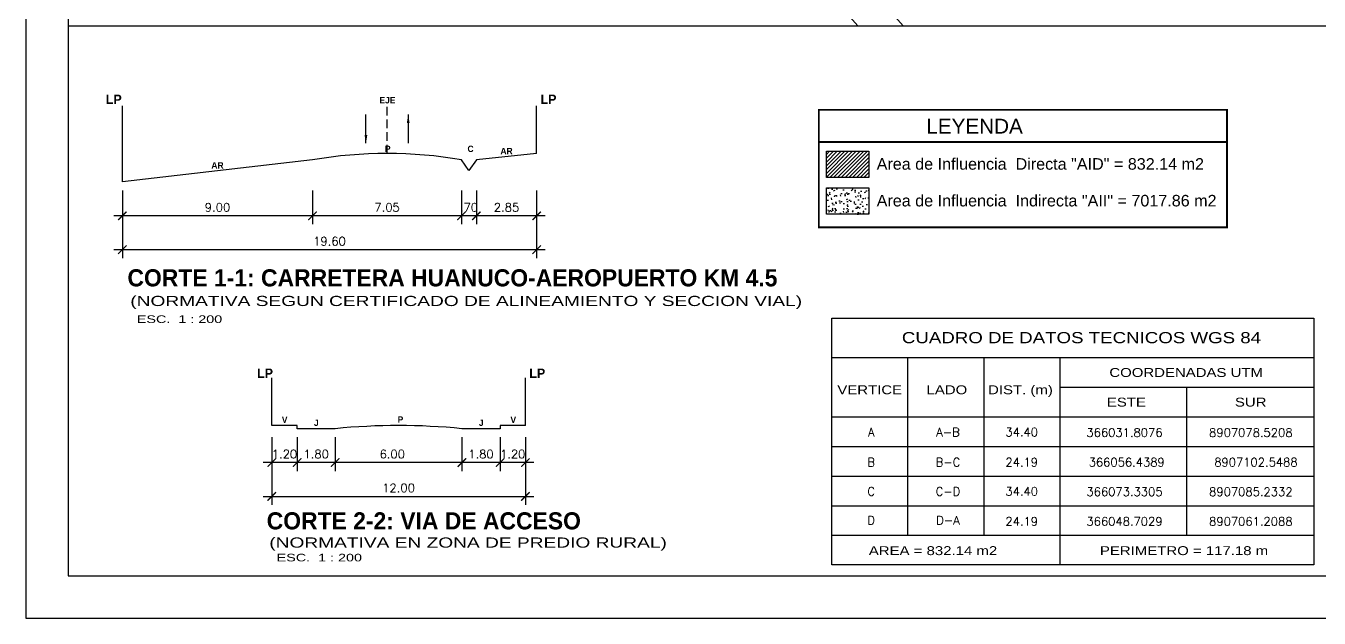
# Model space of a CAD drawing. Header units: millimetres. Extents: x 365981 to 366945, y 8906919 to 8907176.
# Drawn here: x 366648.4 to 366801.4, y 8906918.6 to 8906988.6 of the extents above; entities that cross this region are included whole.
import ezdxf
from ezdxf.enums import TextEntityAlignment as Align

# ---------------------------------------------------------------- set-up
doc = ezdxf.new("R2010")
doc.units = ezdxf.units.MM
doc.linetypes.add('HIDDEN', pattern=[0.375, 0.25, -0.125])
for name, color, linetype in [('01', 1, 'Continuous'), ('02 texto', 2, 'Continuous'), ('03', 3, 'Continuous'), ('04', 4, 'Continuous'), ('06', 6, 'Continuous'), ('1TEXTO-03', 7, 'Continuous'), ('AMBIENTES', 3, 'Continuous'), ('COTAS', 254, 'Continuous'), ('LOCKUP', 7, 'Continuous')]:
    doc.layers.add(name, color=color, linetype=linetype)
doc.styles.add('BRITAN', font='', dxfattribs={"height": 0.07})
doc.styles.add('GRANDE', font='', dxfattribs={"height": 0.3})
doc.styles.add('MONOTXT', font='simplex.shx', dxfattribs={"height": 0.2})
doc.styles.add('pr1', font='romans.shx', dxfattribs={"height": 1})
doc.styles.add('ROMANS', font='arial.ttf', dxfattribs={"height": 0.2})
doc.styles.get("Standard").update_dxf_attribs({"font": 'arial.ttf'})
doc.styles.add('TITLEINFO', font='arial.ttf', dxfattribs={"height": 0.2})
doc.styles.get('BRITAN').set_extended_font_data('Britannic Bold', bold=True)
doc.styles.get('GRANDE').set_extended_font_data('Copperplate Gothic Bold', bold=True)
doc.dimstyles.new('prueba 200', dxfattribs={"dimtxt": 1, "dimasz": 1, "dimexe": 1, "dimexo": 1, "dimgap": 0.5, "dimtad": 1, "dimlfac": 0.4, "dimzin": 4, "dimdsep": 46, "dimtxsty": 'pr1', "dimblk": 'ARCHTICK', "dimcen": 1.75, "dimdle": 1, "dimclrd": 40, "dimclre": 40, "dimclrt": 3, "dimadec": 0, "dimazin": 3, "dimtfac": 1, "dimtmove": 0, "dimatfit": 2, "dimfxl": 1, "dimarcsym": 0})
doc.dimstyles.get("Standard").update_dxf_attribs({"dimtxt": 0.18, "dimasz": 0.18, "dimexe": 0.18, "dimexo": 0.0625, "dimgap": 0.09, "dimtad": 0, "dimtih": 1, "dimtoh": 1, "dimdec": 4, "dimzin": 0, "dimdsep": 46, "dimtxsty": 'Standard', "dimcen": 0.09, "dimadec": 0, "dimazin": 0, "dimtfac": 1, "dimtdec": 4, "dimtofl": 0, "dimtmove": 0, "dimatfit": 3, "dimfxl": 1, "dimtolj": 1, "dimtzin": 0, "dimarcsym": 0})

# ---------------------------------------------------------------- blocks, each defined once
blk = doc.blocks.new('_ArchTick')
at = {"color": 0, "linetype": 'ByBlock', "const_width": 0.15}
blk.add_lwpolyline([(-0.5, -0.5), (0.5, 0.5)], dxfattribs=at)
blk = doc.blocks.new('*D47')
at = {"layer": 'COTAS', "color": 40, "lineweight": -2, "transparency": 16777216}
for p, q in [((366677.52, 8906940.01), (366677.52, 8906936.01)), ((366680.52, 8906940.01), (366680.52, 8906936.01)), ((366681.52, 8906937.01), (366676.52, 8906937.01))]:
    blk.add_line(p, q, dxfattribs=at)
at = {"layer": 'Defpoints', "color": 0, "transparency": 16777216}
for p in [(366677.52, 8906941.01), (366680.52, 8906941.01), (366677.52, 8906937.01)]:
    blk.add_point(p, dxfattribs=at)
at = {"layer": 'COTAS', "color": 40, "lineweight": -2, "transparency": 16777216, "rotation": 180}
blk.add_blockref('_ArchTick', (366677.52, 8906937.01), dxfattribs=at)
at = {"layer": 'COTAS', "color": 40, "lineweight": -2, "transparency": 16777216}
blk.add_blockref('_ArchTick', (366680.52, 8906937.01), dxfattribs=at)
at = {"layer": 'COTAS', "color": 3, "transparency": 16777216, "insert": (366679.02, 8906938.01), "char_height": 1, "attachment_point": 5, "style": 'pr1'}
blk.add_mtext('1.20', dxfattribs=at)
blk = doc.blocks.new('*D49')
at = {"layer": 'COTAS', "color": 40, "lineweight": -2, "transparency": 16777216}
for p, q in [((366685.02, 8906940.01), (366685.02, 8906936.01)), ((366700.02, 8906940.01), (366700.02, 8906936.01)), ((366701.02, 8906937.01), (366684.02, 8906937.01))]:
    blk.add_line(p, q, dxfattribs=at)
at = {"layer": 'Defpoints', "color": 0, "transparency": 16777216}
for p in [(366685.02, 8906941.01), (366700.02, 8906941.01), (366685.02, 8906937.01)]:
    blk.add_point(p, dxfattribs=at)
at = {"layer": 'COTAS', "color": 40, "lineweight": -2, "transparency": 16777216, "rotation": 180}
blk.add_blockref('_ArchTick', (366685.02, 8906937.01), dxfattribs=at)
at = {"layer": 'COTAS', "color": 40, "lineweight": -2, "transparency": 16777216}
blk.add_blockref('_ArchTick', (366700.02, 8906937.01), dxfattribs=at)
at = {"layer": 'COTAS', "color": 3, "transparency": 16777216, "insert": (366691.77, 8906938.01), "char_height": 1, "attachment_point": 5, "style": 'pr1'}
blk.add_mtext('6.00', dxfattribs=at)
blk = doc.blocks.new('*D50')
at = {"layer": 'COTAS', "color": 40, "lineweight": -2, "transparency": 16777216}
for p, q in [((366700.02, 8906940.01), (366700.02, 8906936.01)), ((366704.52, 8906940.01), (366704.52, 8906936.01)), ((366705.52, 8906937.01), (366699.02, 8906937.01))]:
    blk.add_line(p, q, dxfattribs=at)
at = {"layer": 'Defpoints', "color": 0, "transparency": 16777216}
for p in [(366700.02, 8906941.01), (366704.52, 8906941.01), (366700.02, 8906937.01)]:
    blk.add_point(p, dxfattribs=at)
at = {"layer": 'COTAS', "color": 40, "lineweight": -2, "transparency": 16777216, "rotation": 180}
blk.add_blockref('_ArchTick', (366700.02, 8906937.01), dxfattribs=at)
at = {"layer": 'COTAS', "color": 40, "lineweight": -2, "transparency": 16777216}
blk.add_blockref('_ArchTick', (366704.52, 8906937.01), dxfattribs=at)
at = {"layer": 'COTAS', "color": 3, "transparency": 16777216, "insert": (366702.27, 8906938.01), "char_height": 1, "attachment_point": 5, "style": 'pr1'}
blk.add_mtext('1.80', dxfattribs=at)
blk = doc.blocks.new('*D51')
at = {"layer": 'COTAS', "color": 40, "lineweight": -2, "transparency": 16777216}
for p, q in [((366704.52, 8906940.01), (366704.52, 8906936.01)), ((366707.52, 8906940.01), (366707.52, 8906936.01)), ((366708.52, 8906937.01), (366703.52, 8906937.01))]:
    blk.add_line(p, q, dxfattribs=at)
at = {"layer": 'Defpoints', "color": 0, "transparency": 16777216}
for p in [(366704.52, 8906941.01), (366707.52, 8906941.01), (366704.52, 8906937.01)]:
    blk.add_point(p, dxfattribs=at)
at = {"layer": 'COTAS', "color": 40, "lineweight": -2, "transparency": 16777216, "rotation": 180}
blk.add_blockref('_ArchTick', (366704.52, 8906937.01), dxfattribs=at)
at = {"layer": 'COTAS', "color": 40, "lineweight": -2, "transparency": 16777216}
blk.add_blockref('_ArchTick', (366707.52, 8906937.01), dxfattribs=at)
at = {"layer": 'COTAS', "color": 3, "transparency": 16777216, "insert": (366706.02, 8906938.01), "char_height": 1, "attachment_point": 5, "style": 'pr1'}
blk.add_mtext('1.20', dxfattribs=at)
blk = doc.blocks.new('*D52')
at = {"layer": 'COTAS', "color": 40, "lineweight": -2, "transparency": 16777216}
for p, q in [((366680.52, 8906940.01), (366680.52, 8906936.01)), ((366685.02, 8906940.01), (366685.02, 8906936.01)), ((366686.02, 8906937.01), (366679.52, 8906937.01))]:
    blk.add_line(p, q, dxfattribs=at)
at = {"layer": 'Defpoints', "color": 0, "transparency": 16777216}
for p in [(366680.52, 8906941.01), (366685.02, 8906941.01), (366680.52, 8906937.01)]:
    blk.add_point(p, dxfattribs=at)
at = {"layer": 'COTAS', "color": 40, "lineweight": -2, "transparency": 16777216, "rotation": 180}
blk.add_blockref('_ArchTick', (366680.52, 8906937.01), dxfattribs=at)
at = {"layer": 'COTAS', "color": 40, "lineweight": -2, "transparency": 16777216}
blk.add_blockref('_ArchTick', (366685.02, 8906937.01), dxfattribs=at)
at = {"layer": 'COTAS', "color": 3, "transparency": 16777216, "insert": (366682.77, 8906938.01), "char_height": 1, "attachment_point": 5, "style": 'pr1'}
blk.add_mtext('1.80', dxfattribs=at)
blk = doc.blocks.new('*D53')
at = {"layer": 'COTAS', "color": 40, "lineweight": -2, "transparency": 16777216}
for p, q in [((366659.85, 8906969.17), (366659.85, 8906965.17)), ((366682.35, 8906969.17), (366682.35, 8906965.17)), ((366683.35, 8906966.17), (366658.85, 8906966.17))]:
    blk.add_line(p, q, dxfattribs=at)
at = {"layer": 'Defpoints', "color": 0, "transparency": 16777216}
for p in [(366659.85, 8906970.17), (366682.35, 8906970.17), (366659.85, 8906966.17)]:
    blk.add_point(p, dxfattribs=at)
at = {"layer": 'COTAS', "color": 40, "lineweight": -2, "transparency": 16777216, "rotation": 180}
blk.add_blockref('_ArchTick', (366659.85, 8906966.17), dxfattribs=at)
at = {"layer": 'COTAS', "color": 40, "lineweight": -2, "transparency": 16777216}
blk.add_blockref('_ArchTick', (366682.35, 8906966.17), dxfattribs=at)
at = {"layer": 'COTAS', "color": 3, "transparency": 16777216, "insert": (366671.1, 8906967.17), "char_height": 1, "attachment_point": 5, "style": 'pr1'}
blk.add_mtext('9.00', dxfattribs=at)
blk = doc.blocks.new('*D55')
at = {"layer": 'COTAS', "color": 40, "lineweight": -2, "transparency": 16777216}
for p, q in [((366701.72, 8906969.17), (366701.72, 8906965.17)), ((366708.85, 8906969.17), (366708.85, 8906965.17)), ((366709.85, 8906966.17), (366700.72, 8906966.17))]:
    blk.add_line(p, q, dxfattribs=at)
at = {"layer": 'Defpoints', "color": 0, "transparency": 16777216}
for p in [(366701.72, 8906970.17), (366708.85, 8906970.17), (366701.72, 8906966.17)]:
    blk.add_point(p, dxfattribs=at)
at = {"layer": 'COTAS', "color": 40, "lineweight": -2, "transparency": 16777216, "rotation": 180}
blk.add_blockref('_ArchTick', (366701.72, 8906966.17), dxfattribs=at)
at = {"layer": 'COTAS', "color": 40, "lineweight": -2, "transparency": 16777216}
blk.add_blockref('_ArchTick', (366708.85, 8906966.17), dxfattribs=at)
at = {"layer": 'COTAS', "color": 3, "transparency": 16777216, "insert": (366705.29, 8906967.17), "char_height": 1, "attachment_point": 5, "style": 'pr1'}
blk.add_mtext('2.85', dxfattribs=at)
blk = doc.blocks.new('*D56')
at = {"layer": 'COTAS', "color": 40, "lineweight": -2, "transparency": 16777216}
for p, q in [((366682.35, 8906969.17), (366682.35, 8906965.17)), ((366699.97, 8906969.17), (366699.97, 8906965.17)), ((366700.97, 8906966.17), (366681.35, 8906966.17))]:
    blk.add_line(p, q, dxfattribs=at)
at = {"layer": 'Defpoints', "color": 0, "transparency": 16777216}
for p in [(366682.35, 8906970.17), (366699.97, 8906970.17), (366682.35, 8906966.17)]:
    blk.add_point(p, dxfattribs=at)
at = {"layer": 'COTAS', "color": 40, "lineweight": -2, "transparency": 16777216, "rotation": 180}
blk.add_blockref('_ArchTick', (366682.35, 8906966.17), dxfattribs=at)
at = {"layer": 'COTAS', "color": 40, "lineweight": -2, "transparency": 16777216}
blk.add_blockref('_ArchTick', (366699.97, 8906966.17), dxfattribs=at)
at = {"layer": 'COTAS', "color": 3, "transparency": 16777216, "insert": (366691.16, 8906967.17), "char_height": 1, "attachment_point": 5, "style": 'pr1'}
blk.add_mtext('7.05', dxfattribs=at)
blk = doc.blocks.new('*D57')
at = {"layer": 'COTAS', "color": 40, "lineweight": -2, "transparency": 16777216}
for p, q in [((366699.97, 8906969.17), (366699.97, 8906965.17)), ((366701.72, 8906969.17), (366701.72, 8906965.17)), ((366702.72, 8906966.17), (366698.97, 8906966.17))]:
    blk.add_line(p, q, dxfattribs=at)
at = {"layer": 'Defpoints', "color": 0, "transparency": 16777216}
for p in [(366699.97, 8906970.17), (366701.72, 8906970.17), (366699.97, 8906966.17)]:
    blk.add_point(p, dxfattribs=at)
at = {"layer": 'COTAS', "color": 40, "lineweight": -2, "transparency": 16777216, "rotation": 180}
blk.add_blockref('_ArchTick', (366699.97, 8906966.17), dxfattribs=at)
at = {"layer": 'COTAS', "color": 40, "lineweight": -2, "transparency": 16777216}
blk.add_blockref('_ArchTick', (366701.72, 8906966.17), dxfattribs=at)
at = {"layer": 'COTAS', "color": 3, "transparency": 16777216, "insert": (366700.85, 8906967.17), "char_height": 1, "attachment_point": 5, "style": 'pr1'}
blk.add_mtext('.70', dxfattribs=at)

msp = doc.modelspace()

# ---------------------------------------------------------------- hatches: boundary and pattern name
at = {"true_color": 0xcd2027}
h = msp.add_hatch(dxfattribs=at)
h.set_pattern_fill('AR-CONC', color=242, scale=0.01)
h.paths.add_polyline_path([(366743.118, 8906969.47), (366743.118, 8906966.348), (366748.16, 8906966.348), (366748.16, 8906969.47)])
at = {"layer": '01'}
h = msp.add_hatch(dxfattribs=at)
h.set_pattern_fill('ANSI31', color=256, scale=0.1, style=0)
h.set_pattern_definition([(45, (0, 0), (-0.224506403027, 0.224506403027), [])])
h.paths.add_polyline_path([(366748.16, 8906973.811), (366743.118, 8906973.811), (366743.118, 8906970.689), (366748.16, 8906970.689)])

# ---------------------------------------------------------------- linework, layer by layer
at = {"color": 2}
msp.add_lwpolyline([(366945.436, 8907128.622), (366648.436, 8907128.622), (366648.436, 8906918.622), (366945.436, 8906918.622)], close=True, dxfattribs=at)
at = {"color": 5}
msp.add_lwpolyline([(366940.436, 8907123.622), (366653.436, 8907123.622), (366653.436, 8906923.622), (366940.436, 8906923.622)], close=True, dxfattribs=at)
at = {"layer": '01'}
for p, q in [((366752.763, 8906928.409), (366752.763, 8906949.421)), ((366761.763, 8906928.409), (366761.763, 8906949.421)), ((366770.763, 8906924.909), (366770.763, 8906949.421)), ((366785.763, 8906928.409), (366785.763, 8906945.909)), ((366743.763, 8906938.909), (366800.763, 8906938.909)), ((366743.763, 8906938.909), (366800.763, 8906938.909)), ((366743.763, 8906935.409), (366800.763, 8906935.409)), ((366743.763, 8906935.409), (366800.763, 8906935.409)), ((366743.763, 8906931.909), (366800.763, 8906931.909)), ((366743.763, 8906931.909), (366800.763, 8906931.909)), ((366743.763, 8906928.409), (366800.763, 8906928.409)), ((366743.763, 8906928.409), (366800.763, 8906928.409))]:
    msp.add_line(p, q, dxfattribs=at)
at = {"layer": '03', "ltscale": 2}
for p, q in [((366659.848, 8906970.173), (366659.848, 8906979.171)), ((366708.848, 8906973.546), (366708.848, 8906979.171)), ((366677.518, 8906941.383), (366677.518, 8906947.008)), ((366707.518, 8906941.383), (366707.518, 8906947.008))]:
    msp.add_line(p, q, dxfattribs=at)
at = {"layer": '03', "linetype": 'HIDDEN', "ltscale": 4}
msp.add_line((366691.16, 8906973.546), (366691.16, 8906979.171), dxfattribs=at)
at = {"layer": '03'}
for points in [[(366680.89, 8907062.568), (366746.835, 8906988.622)], [(366689.639, 8907058.767), (366752.194, 8906988.622)]]:
    msp.add_lwpolyline(points, dxfattribs=at)
at = {"layer": '04'}
for p, q in [((366653.436, 8906988.622), (366855.047, 8906988.622)), ((366743.763, 8906949.421), (366800.763, 8906949.421)), ((366770.763, 8906945.909), (366800.763, 8906945.909)), ((366743.763, 8906942.409), (366800.763, 8906942.409))]:
    msp.add_line(p, q, dxfattribs=at)
msp.add_lwpolyline([(366743.763, 8906954.087), (366800.763, 8906954.087), (366800.763, 8906924.909), (366743.763, 8906924.909)], close=True, dxfattribs=at)
at = {"layer": '06', "ltscale": 2}
for points in [[(366708.848, 8906973.546), (366701.723, 8906972.782), (366700.848, 8906971.532), (366699.973, 8906972.782, 0.0866557), (366682.348, 8906972.782), (366682.348, 8906972.782), (366659.848, 8906970.173)], [(366707.518, 8906941.383), (366704.518, 8906941.383), (366704.518, 8906941.008), (366700.018, 8906941.008, 0.05), (366685.018, 8906941.008), (366680.518, 8906941.008), (366680.518, 8906941.383), (366677.518, 8906941.383)]]:
    msp.add_lwpolyline(points, format="xyb", dxfattribs=at)
at = {"layer": 'LOCKUP', "const_width": 0.21}
msp.add_lwpolyline([(366742.229, 8906978.7), (366790.498, 8906978.7), (366790.498, 8906964.817), (366742.229, 8906964.817)], close=True, dxfattribs=at)
msp.add_lwpolyline([(366742.229, 8906974.891), (366790.498, 8906974.891)], dxfattribs=at)
at = {"layer": 'LOCKUP'}
for points in [[(366743.118, 8906973.811), (366748.16, 8906973.811), (366748.16, 8906970.689), (366743.118, 8906970.689)], [(366743.118, 8906969.47), (366748.16, 8906969.47), (366748.16, 8906966.348), (366743.118, 8906966.348)]]:
    msp.add_lwpolyline(points, close=True, dxfattribs=at)

# ---------------------------------------------------------------- texts
at = {"layer": '02 texto', "ltscale": 0.0175, "style": 'BRITAN'}
for s, height, p in [('LP', 1.1, (366657.898, 8906979.39)), ('EJE', 0.75, (366690.251, 8906979.454)), ('LP', 1.1, (366709.311, 8906979.399)), ('P', 0.75, (366690.905, 8906973.714)), ('C', 0.75, (366700.669, 8906973.714)), ('AR', 0.75, (366704.565, 8906973.447)), ('AR', 0.75, (366670.377, 8906971.76)), ('LP', 1.1, (366675.788, 8906947.02)), ('LP', 1.1, (366707.982, 8906947.02)), ('V', 0.75, (366678.712, 8906941.682)), ('J', 0.75, (366682.511, 8906941.335)), ('P', 0.75, (366692.406, 8906941.717)), ('J', 0.75, (366702.019, 8906941.335)), ('V', 0.75, (366705.752, 8906941.682))]:
    msp.add_text(s, height=height, dxfattribs=at).set_placement(p)
at = {"layer": '02 texto', "style": 'MONOTXT'}
for s, p in [('A', (366748.427, 8906939.802)), ('A-B', (366757.502, 8906939.802)), ('34.40', (366766.222, 8906939.802)), ('366031.8076', (366778.378, 8906939.751)), ('8907078.5208', (366793.322, 8906939.751)), ('B', (366748.427, 8906936.251)), ('B-C', (366757.502, 8906936.251)), ('24.19', (366766.222, 8906936.251)), ('366056.4389 ', (366778.981, 8906936.251)), ('8907102.5488', (366793.925, 8906936.251)), ('C', (366748.427, 8906932.792)), ('C-D', (366757.502, 8906932.792)), ('34.40', (366766.222, 8906932.802)), ('366073.3305', (366778.378, 8906932.751)), ('8907085.2332', (366793.322, 8906932.751)), ('D', (366748.427, 8906929.384)), ('D-A', (366757.502, 8906929.384)), ('24.19', (366766.222, 8906929.251)), ('366048.7029', (366778.378, 8906929.251)), ('8907061.2088', (366793.322, 8906929.251))]:
    msp.add_text(s, height=1, dxfattribs=at).set_placement(p, align=Align.BOTTOM_CENTER)
at = {"layer": '04', "ltscale": 0.015, "style": 'GRANDE'}
for s, p in [('CORTE 1-1: CARRETERA HUANUCO-AEROPUERTO KM 4.5', (366660.452, 8906957.829)), ('CORTE 2-2: VIA DE ACCESO', (366676.922, 8906929.107))]:
    msp.add_text(s, height=2.025, dxfattribs=at).set_placement(p)
at = {"layer": '1TEXTO-03', "color": 2, "ltscale": 0.015, "style": 'ROMANS', "width": 1.35}
for s, height, p in [('(NORMATIVA SEGUN CERTIFICADO DE ALINEAMIENTO Y SECCION VIAL)', 1.2, (366660.786, 8906955.509)), ('ESC.  1 : 200', 0.9, (366661.564, 8906953.506)), ('(NORMATIVA EN ZONA DE PREDIO RURAL)', 1.2, (366677.228, 8906926.953)), ('ESC.  1 : 200', 0.9, (366678.098, 8906925.325))]:
    msp.add_text(s, height=height, dxfattribs=at).set_placement(p)
at = {"layer": 'AMBIENTES', "ltscale": 0.015, "style": 'TITLEINFO', "width": 1.2}
for s, height, p in [('CUADRO DE DATOS TECNICOS WGS 84', 1.31836, (366752.048, 8906951.114)), ('COORDENADAS UTM', 1.05469, (366776.587, 8906947.124)), ('VERTICE', 1.0547, (366744.413, 8906945.083)), ('LADO', 1.0547, (366754.965, 8906945.083)), ('DIST. (m)', 1.0547, (366762.244, 8906945.083)), ('ESTE', 1.0547, (366776.293, 8906943.624)), ('SUR', 1.0547, (366791.441, 8906943.624)), ('AREA = 832.14 m2', 1.05469, (366748.141, 8906926.069)), ('PERIMETRO = 117.18 m', 1.05469, (366775.475, 8906926.069))]:
    msp.add_text(s, height=height, dxfattribs=at).set_placement(p)
at = {"layer": 'LOCKUP', "attachment_point": 1}
for s, width, insert, char_height in [('LEYENDA', 8.22856, (366754.941, 8906977.644), 1.75), ('Area de Influencia  Directa "AID" = 832.14 m2', 55.98692, (366749.067, 8906972.988), 1.365), ('Area de Influencia  Indirecta "AII" = 7017.86 m2', 41.54972, (366749.067, 8906968.647), 1.365)]:
    msp.add_mtext_dynamic_manual_height_columns(s, width=width, gutter_width=12.5, heights=[0], dxfattribs=dict(at, insert=insert, char_height=char_height))

# ---------------------------------------------------------------- dimensions: what is measured, and where the dimension line sits
at = {"layer": 'COTAS'}
for base, p1, p2, picture, middle in [((366659.848, 8906966.173), (366682.348, 8906970.173), (366659.848, 8906970.173), '*D53', (366671.098, 8906966.173)), ((366682.348, 8906966.173), (366699.973, 8906970.173), (366682.348, 8906970.173), '*D56', (366691.16, 8906966.173)), ((366699.973, 8906966.173), (366701.723, 8906970.173), (366699.973, 8906970.173), '*D57', (366700.848, 8906966.173)), ((366701.723, 8906966.173), (366708.848, 8906970.173), (366701.723, 8906970.173), '*D55', (366705.285, 8906966.173)), ((366677.518, 8906937.008), (366680.518, 8906941.008), (366677.518, 8906941.008), '*D47', (366679.018, 8906937.008)), ((366680.518, 8906937.008), (366685.018, 8906941.008), (366680.518, 8906941.008), '*D52', (366682.768, 8906937.008)), ((366685.018, 8906937.008), (366700.018, 8906941.008), (366685.018, 8906941.008), '*D49', (366691.768, 8906937.008)), ((366700.018, 8906937.008), (366704.518, 8906941.008), (366700.018, 8906941.008), '*D50', (366702.268, 8906937.008)), ((366704.518, 8906937.008), (366707.518, 8906941.008), (366704.518, 8906941.008), '*D51', (366706.018, 8906937.008))]:
    dim = msp.add_linear_dim(base=base, p1=p1, p2=p2, dimstyle='prueba 200', override={"dimtmove": 1}, dxfattribs=at)
    dim.commit()
    dim.dimension.update_dxf_attribs({"geometry": picture, "text_midpoint": middle, "dimtype": 160})
for base, p1, p2 in [((366708.848, 8906962.173), (366659.848, 8906970.173), (366708.848, 8906970.173)), ((366707.518, 8906933.008), (366677.518, 8906941.008), (366707.518, 8906941.008))]:
    msp.add_linear_dim(base=base, p1=p1, p2=p2, dimstyle='prueba 200', dxfattribs=at).render()

# ---------------------------------------------------------------- leaders
at = {"layer": '01'}
for points in [[(366688.66, 8906974.74), (366688.66, 8906978.148)], [(366693.66, 8906978.148), (366693.66, 8906974.74)]]:
    msp.add_leader(points, dimstyle='Standard', override={"dimasz": 1}, dxfattribs=at)

doc.saveas('drawing.dxf')
